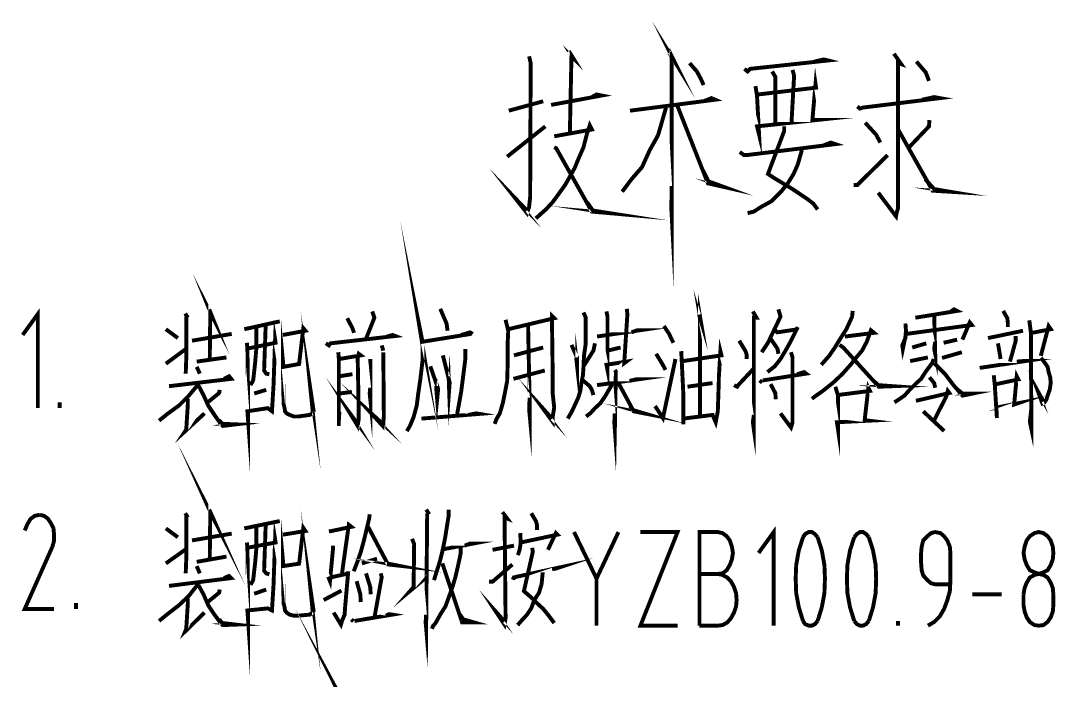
# Model space of a CAD drawing. Header units: millimetres. Extents: x -2378 to 2378, y -1682 to 1682.
# Drawn here: x -659.7 to -263, y -901.3 to -648.5 of the extents above; entities that cross this region are included whole.
import ezdxf

# ---------------------------------------------------------------- set-up
doc = ezdxf.new("R2010")
doc.units = ezdxf.units.MM
doc.layers.add('细实线层', color=7, linetype='Continuous', lineweight=18)

msp = doc.modelspace()

# ---------------------------------------------------------------- linework, layer by layer
at = {"layer": '细实线层', "color": 6}
for points in [[(-411.072, -660.734, 1.5, 1.5, 0), (-409.47, -663.336, 1.5, 1.5, 0), (-410.072, -662.131, 1.5, 1.5, 0), (-410.072, -723.85, 1.5, 1.5, 0), (-410.265, -720.238, 1.5, 1.5, 0), (-410.072, -711.831, 1.5, 1.5, 0)], [(-449.537, -660.132, 1.5, 1.5, 0), (-447.935, -662.733, 1.5, 1.5, 0), (-448.537, -662.131, 1.5, 1.5, 0), (-449.139, -691.19, 1.5, 1.5, 0)], [(-464.771, -662.131, 1.5, 1.5, 0), (-464.169, -664.733, 1.5, 1.5, 0), (-464.373, -716.035, 1.5, 1.5, 0), (-464.771, -719.84, 1.5, 1.5, 0), (-465.566, -722.249, 1.5, 1.5, 0), (-469.985, -716.637, 1.5, 1.5, 0), (-465.566, -721.249, 1.5, 1.5, 0)], [(-324.906, -661.132, 1.5, 1.5, 0), (-322.101, -665.142, 1.5, 1.5, 0), (-323.305, -664.733, 1.5, 1.5, 0), (-323.305, -713.024, 1.5, 1.5, 0), (-323.305, -716.637, 1.5, 1.5, 0), (-323.305, -720.238, 1.5, 1.5, 0), (-323.907, -722.249, 1.5, 1.5, 0), (-324.1, -723.453, 1.5, 1.5, 0), (-330.916, -714.433, 1.5, 1.5, 0)], [(-403.256, -664.733, 1.5, 1.5, 0), (-400.45, -667.948, 1.5, 1.5, 0), (-399.042, -670.549, 1.5, 1.5, 0), (-397.849, -673.151, 1.5, 1.5, 0)], [(-382.218, -666.937, 1.5, 1.5, 0), (-381.013, -667.948, 1.5, 1.5, 0), (-380.014, -666.937, 1.5, 1.5, 0), (-350.148, -663.733, 1.5, 1.5, 0), (-351.761, -663.336, 1.5, 1.5, 0), (-355.363, -664.131, 1.5, 1.5, 0)], [(-378.003, -673.548, 1.5, 1.5, 0), (-377.401, -677.161, 1.5, 1.5, 0), (-376.606, -692.19, 1.5, 1.5, 0), (-377.401, -688.986, 1.5, 1.5, 0), (-354.761, -686.578, 1.5, 1.5, 0), (-356.169, -686.578, 1.5, 1.5, 0), (-354.965, -672.753, 1.5, 1.5, 0), (-354.761, -674.15, 1.5, 1.5, 0), (-377.003, -676.763, 1.5, 1.5, 0)], [(-316.296, -664.131, 1.5, 1.5, 0), (-312.683, -668.345, 1.5, 1.5, 0), (-311.479, -671.549, 1.5, 1.5, 0)], [(-371.596, -667.948, 1.5, 1.5, 0), (-370.392, -669.947, 1.5, 1.5, 0), (-370.392, -688.577, 1.5, 1.5, 0)], [(-363.78, -667.346, 1.5, 1.5, 0), (-363.178, -669.549, 1.5, 1.5, 0), (-364.178, -687.578, 1.5, 1.5, 0)], [(-456.353, -680.762, 1.5, 1.5, 0), (-436.916, -677.161, 1.5, 1.5, 0), (-438.927, -676.763, 1.5, 1.5, 0), (-440.722, -677.763, 1.5, 1.5, 0)], [(-426.101, -682.977, 1.5, 1.5, 0), (-393.43, -678.762, 1.5, 1.5, 0), (-394.839, -678.16, 1.5, 1.5, 0), (-397.849, -679.365, 1.5, 1.5, 0)], [(-338.936, -681.364, 1.5, 1.5, 0), (-337.936, -682.17, 1.5, 1.5, 0), (-336.732, -681.773, 1.5, 1.5, 0), (-307.276, -678.16, 1.5, 1.5, 0), (-309.48, -677.763, 1.5, 1.5, 0), (-314.08, -678.762, 1.5, 1.5, 0)], [(-472.586, -682.977, 1.5, 1.5, 0), (-459.363, -679.365, 1.5, 1.5, 0)], [(-412.276, -681.773, 1.5, 1.5, 0), (-415.275, -692.19, 1.5, 1.5, 0), (-415.877, -693.394, 1.5, 1.5, 0), (-418.479, -697.995, 1.5, 1.5, 0), (-421.489, -704.618, 1.5, 1.5, 0), (-425.499, -709.219, 1.5, 1.5, 0), (-429.1, -714.035, 1.5, 1.5, 0)], [(-408.062, -680.762, 1.5, 1.5, 0), (-396.236, -710.82, 1.5, 1.5, 0), (-390.033, -712.229, 1.5, 1.5, 0), (-396.043, -710.025, 1.5, 1.5, 0), (-398.247, -705.617, 1.5, 1.5, 0)], [(-311.286, -686.578, 1.5, 1.5, 0), (-311.479, -688.986, 1.5, 1.5, 0), (-319.09, -696.995, 1.5, 1.5, 0)], [(-473.189, -700.608, 1.5, 1.5, 0), (-458.557, -688.986, 1.5, 1.5, 0)], [(-455.149, -692.792, 1.5, 1.5, 0), (-440.722, -690.191, 1.5, 1.5, 0), (-441.528, -688.577, 1.5, 1.5, 0), (-442.528, -691.588, 1.5, 1.5, 0), (-443.925, -696.995, 1.5, 1.5, 0), (-445.936, -701.607, 1.5, 1.5, 0), (-447.333, -705.015, 1.5, 1.5, 0), (-449.139, -708.219, 1.5, 1.5, 0), (-450.946, -711.422, 1.5, 1.5, 0), (-453.547, -715.035, 1.5, 1.5, 0), (-455.751, -718.034, 1.5, 1.5, 0), (-458.352, -720.84, 1.5, 1.5, 0), (-459.965, -722.249, 1.5, 1.5, 0), (-462.169, -724.248, 1.5, 1.5, 0)], [(-366.984, -688.986, 1.5, 1.5, 0), (-366.984, -690.781, 1.5, 1.5, 0), (-373.198, -707.219, 1.5, 1.5, 0), (-370.789, -708.821, 1.5, 1.5, 0), (-363.78, -713.024, 1.5, 1.5, 0), (-358.373, -716.637, 1.5, 1.5, 0), (-355.76, -718.636, 1.5, 1.5, 0), (-354.158, -720.84, 1.5, 1.5, 0)], [(-335.926, -687.578, 1.5, 1.5, 0), (-331.722, -692.19, 1.5, 1.5, 0), (-330.121, -695.189, 1.5, 1.5, 0)], [(-323.305, -690.191, 1.5, 1.5, 0), (-310.082, -713.626, 1.5, 1.5, 0), (-303.47, -714.035, 1.5, 1.5, 0), (-309.48, -713.024, 1.5, 1.5, 0), (-312.888, -709.219, 1.5, 1.5, 0)], [(-455.149, -696.995, 1.5, 1.5, 0), (-454.354, -697.404, 1.5, 1.5, 0), (-440.722, -721.646, 1.5, 1.5, 0), (-433.917, -722.249, 1.5, 1.5, 0), (-440.324, -721.249, 1.5, 1.5, 0), (-442.528, -718.034, 1.5, 1.5, 0)], [(-384.013, -698.801, 1.5, 1.5, 0), (-382.411, -700.006, 1.5, 1.5, 0), (-381.411, -700.006, 1.5, 1.5, 0), (-347.354, -695.791, 1.5, 1.5, 0), (-349.149, -695.189, 1.5, 1.5, 0), (-352.159, -696.393, 1.5, 1.5, 0)], [(-360.168, -697.995, 1.5, 1.5, 0), (-361.781, -703.607, 1.5, 1.5, 0), (-363.383, -707.219, 1.5, 1.5, 0), (-365.587, -710.82, 1.5, 1.5, 0), (-368.188, -714.035, 1.5, 1.5, 0), (-371.789, -717.636, 1.5, 1.5, 0), (-375.799, -719.84, 1.5, 1.5, 0), (-378.605, -721.646, 1.5, 1.5, 0), (-381.013, -722.249, 1.5, 1.5, 0)], [(-340.333, -711.422, 1.5, 1.5, 0), (-338.936, -711.422, 1.5, 1.5, 0), (-327.315, -700.006, 1.5, 1.5, 0)], [(-487.014, -768.529, 1.5, 1.5, 0), (-505.644, -771.54, 1.5, 1.5, 0), (-506.848, -765.53, 1.5, 1.5, 0), (-505.644, -772.937, 1.5, 1.5, 0), (-505.644, -778.958, 1.5, 1.5, 0), (-506.451, -785.762, 1.5, 1.5, 0), (-507.246, -791.181, 1.5, 1.5, 0), (-507.848, -795.986, 1.5, 1.5, 0), (-509.052, -800.394, 1.5, 1.5, 0), (-510.461, -803.802, 1.5, 1.5, 0), (-511.653, -805.801, 1.5, 1.5, 0)], [(-587.402, -759.112, 1.5, 1.5, 0), (-586.595, -761.122, 1.5, 1.5, 0), (-587.004, -760.316, 1.5, 1.5, 0), (-587.197, -778.151, 1.5, 1.5, 0)], [(-399.644, -761.122, 1.5, 1.5, 0), (-399.042, -763.122, 1.5, 1.5, 0), (-399.246, -761.918, 1.5, 1.5, 0), (-399.246, -800.189, 1.5, 1.5, 0)], [(-653.12, -796.986, 1.5, 1.5, 0), (-653.12, -760.918, 1.5, 1.5, 0), (-658.936, -768.938, 1.5, 1.5, 0)], [(-596.615, -760.713, 1.5, 1.5, 0), (-595.615, -762.327, 1.5, 1.5, 0)], [(-596.217, -761.918, 1.5, 1.5, 0), (-596.217, -778.356, 1.5, 1.5, 0), (-596.422, -783.763, 1.5, 1.5, 0)], [(-547.324, -798.395, 1.5, 1.5, 0), (-548.528, -790.374, 1.5, 1.5, 0), (-547.721, -798.395, 1.5, 1.5, 0)], [(-524.888, -759.918, 1.5, 1.5, 0), (-524.081, -762.327, 1.5, 1.5, 0), (-527.285, -770.335, 1.5, 1.5, 0)], [(-498.839, -758.919, 1.5, 1.5, 0), (-496.431, -764.53, 1.5, 1.5, 0), (-496.033, -767.325, 1.5, 1.5, 0)], [(-472.78, -766.734, 1.5, 1.5, 0), (-455.149, -762.52, 1.5, 1.5, 0), (-455.955, -761.725, 1.5, 1.5, 0), (-455.955, -767.132, 1.5, 1.5, 0), (-455.751, -782.354, 1.5, 1.5, 0), (-455.751, -789.977, 1.5, 1.5, 0), (-455.751, -791.181, 1.5, 1.5, 0), (-455.149, -796.781, 1.5, 1.5, 0), (-455.751, -800.394, 1.5, 1.5, 0), (-455.751, -802.2, 1.5, 1.5, 0), (-459.557, -796.986, 1.5, 1.5, 0), (-455.955, -800.996, 1.5, 1.5, 0)], [(-443.13, -761.918, 1.5, 1.5, 0), (-443.13, -772.744, 1.5, 1.5, 0), (-443.732, -776.947, 1.5, 1.5, 0), (-443.925, -781.161, 1.5, 1.5, 0), (-444.13, -784.365, 1.5, 1.5, 0), (-444.732, -787.364, 1.5, 1.5, 0), (-445.129, -790.374, 1.5, 1.5, 0), (-445.936, -792.976, 1.5, 1.5, 0), (-447.14, -795.589, 1.5, 1.5, 0), (-448.344, -798.19, 1.5, 1.5, 0), (-449.946, -800.996, 1.5, 1.5, 0)], [(-443.925, -760.316, 1.5, 1.5, 0), (-442.925, -762.52, 1.5, 1.5, 0)], [(-427.294, -758.919, 1.5, 1.5, 0), (-427.101, -761.122, 1.5, 1.5, 0), (-428.305, -779.753, 1.5, 1.5, 0), (-427.499, -779.151, 1.5, 1.5, 0), (-435.11, -780.355, 1.5, 1.5, 0), (-434.712, -782.354, 1.5, 1.5, 0), (-434.712, -772.142, 1.5, 1.5, 0), (-434.712, -761.918, 1.5, 1.5, 0), (-435.11, -759.918, 1.5, 1.5, 0)], [(-379.003, -759.918, 1.5, 1.5, 0), (-377.605, -762.327, 1.5, 1.5, 0), (-378.605, -762.327, 1.5, 1.5, 0), (-378.605, -805.199, 1.5, 1.5, 0), (-379.003, -802.393, 1.5, 1.5, 0), (-378.605, -799.587, 1.5, 1.5, 0)], [(-369.188, -759.112, 1.5, 1.5, 0), (-368.393, -761.918, 1.5, 1.5, 0), (-370.994, -767.325, 1.5, 1.5, 0), (-373.198, -771.937, 1.5, 1.5, 0), (-375.606, -775.55, 1.5, 1.5, 0)], [(-340.731, -759.714, 1.5, 1.5, 0), (-340.935, -761.918, 1.5, 1.5, 0), (-343.139, -766.734, 1.5, 1.5, 0), (-345.343, -770.131, 1.5, 1.5, 0), (-347.547, -773.743, 1.5, 1.5, 0), (-349.751, -776.947, 1.5, 1.5, 0), (-352.761, -780.355, 1.5, 1.5, 0)], [(-316.693, -762.327, 1.5, 1.5, 0), (-300.664, -759.714, 1.5, 1.5, 0), (-301.868, -759.112, 1.5, 1.5, 0), (-303.061, -759.918, 1.5, 1.5, 0)], [(-309.48, -761.122, 1.5, 1.5, 0), (-309.082, -776.152, 1.5, 1.5, 0), (-309.48, -774.141, 1.5, 1.5, 0), (-309.082, -771.54, 1.5, 1.5, 0)], [(-283.022, -759.714, 1.5, 1.5, 0), (-281.42, -762.52, 1.5, 1.5, 0), (-281.227, -764.53, 1.5, 1.5, 0), (-281.227, -765.928, 1.5, 1.5, 0)], [(-573.974, -766.734, 1.5, 1.5, 0), (-560.354, -763.724, 1.5, 1.5, 0)], [(-572.975, -771.937, 1.5, 1.5, 0), (-572.77, -774.141, 1.5, 1.5, 0), (-572.577, -787.364, 1.5, 1.5, 0), (-572.577, -791.181, 1.5, 1.5, 0), (-572.577, -800.792, 1.5, 1.5, 0), (-572.77, -798.19, 1.5, 1.5, 0), (-564.955, -796.986, 1.5, 1.5, 0), (-563.353, -798.19, 1.5, 1.5, 0), (-562.751, -788.171, 1.5, 1.5, 0), (-562.149, -770.733, 1.5, 1.5, 0), (-561.956, -771.937, 1.5, 1.5, 0), (-572.77, -774.141, 1.5, 1.5, 0)], [(-569.362, -765.928, 1.5, 1.5, 0), (-569.362, -774.345, 1.5, 1.5, 0), (-569.771, -779.151, 1.5, 1.5, 0), (-570.169, -782.956, 1.5, 1.5, 0), (-570.566, -786.364, 1.5, 1.5, 0), (-571.566, -788.171, 1.5, 1.5, 0)], [(-565.761, -765.121, 1.5, 1.5, 0), (-566.363, -782.559, 1.5, 1.5, 0), (-565.557, -783.763, 1.5, 1.5, 0), (-564.353, -783.967, 1.5, 1.5, 0)], [(-552.334, -779.957, 1.5, 1.5, 0), (-558.945, -781.161, 1.5, 1.5, 0), (-559.15, -778.958, 1.5, 1.5, 0), (-559.15, -782.559, 1.5, 1.5, 0), (-558.945, -792.578, 1.5, 1.5, 0), (-558.945, -795.18, 1.5, 1.5, 0), (-558.548, -796.781, 1.5, 1.5, 0), (-558.343, -798.19, 1.5, 1.5, 0), (-557.741, -798.985, 1.5, 1.5, 0), (-556.548, -799.587, 1.5, 1.5, 0), (-554.935, -800.189, 1.5, 1.5, 0), (-553.333, -800.189, 1.5, 1.5, 0), (-548.926, -799.587, 1.5, 1.5, 0), (-547.721, -798.985, 1.5, 1.5, 0)], [(-559.15, -768.938, 1.5, 1.5, 0), (-550.527, -767.325, 1.5, 1.5, 0), (-551.334, -766.325, 1.5, 1.5, 0), (-552.936, -779.957, 1.5, 1.5, 0)], [(-534.498, -762.52, 1.5, 1.5, 0), (-532.499, -766.325, 1.5, 1.5, 0), (-531.897, -768.132, 1.5, 1.5, 0)], [(-473.791, -763.122, 1.5, 1.5, 0), (-472.78, -767.325, 1.5, 1.5, 0), (-472.984, -771.937, 1.5, 1.5, 0), (-472.984, -779.753, 1.5, 1.5, 0), (-473.189, -786.569, 1.5, 1.5, 0), (-473.984, -790.772, 1.5, 1.5, 0), (-474.79, -794.782, 1.5, 1.5, 0), (-475.994, -798.985, 1.5, 1.5, 0), (-477.199, -800.996, 1.5, 1.5, 0), (-477.994, -802.995, 1.5, 1.5, 0)], [(-465.168, -765.121, 1.5, 1.5, 0), (-464.566, -794.385, 1.5, 1.5, 0), (-464.566, -799.587, 1.5, 1.5, 0), (-464.771, -797.384, 1.5, 1.5, 0), (-464.566, -792.976, 1.5, 1.5, 0)], [(-413.071, -765.53, 1.5, 1.5, 0), (-411.072, -768.529, 1.5, 1.5, 0), (-410.265, -770.335, 1.5, 1.5, 0), (-409.47, -771.937, 1.5, 1.5, 0)], [(-361.781, -765.928, 1.5, 1.5, 0), (-364.576, -771.54, 1.5, 1.5, 0), (-366.586, -775.141, 1.5, 1.5, 0), (-368.393, -778.151, 1.5, 1.5, 0), (-370.596, -780.957, 1.5, 1.5, 0), (-373.402, -783.161, 1.5, 1.5, 0)], [(-320.499, -764.53, 1.5, 1.5, 0), (-320.294, -767.325, 1.5, 1.5, 0), (-320.499, -769.54, 1.5, 1.5, 0), (-321.498, -774.345, 1.5, 1.5, 0), (-321.703, -772.937, 1.5, 1.5, 0), (-320.294, -769.54, 1.5, 1.5, 0)], [(-320.101, -768.529, 1.5, 1.5, 0), (-295.052, -765.121, 1.5, 1.5, 0), (-295.848, -764.121, 1.5, 1.5, 0), (-298.653, -770.733, 1.5, 1.5, 0)], [(-273.014, -763.326, 1.5, 1.5, 0), (-272.412, -767.927, 1.5, 1.5, 0), (-272.207, -805.006, 1.5, 1.5, 0), (-272.809, -802.2, 1.5, 1.5, 0), (-272.207, -796.986, 1.5, 1.5, 0)], [(-272.003, -768.132, 1.5, 1.5, 0), (-264.789, -766.734, 1.5, 1.5, 0), (-265.596, -765.53, 1.5, 1.5, 0), (-268.595, -776.947, 1.5, 1.5, 0)], [(-604.033, -766.734, 1.5, 1.5, 0), (-599.421, -770.131, 1.5, 1.5, 0)], [(-594.013, -771.142, 1.5, 1.5, 0), (-578.78, -768.529, 1.5, 1.5, 0)], [(-542.712, -772.142, 1.5, 1.5, 0), (-541.519, -772.937, 1.5, 1.5, 0), (-540.917, -772.142, 1.5, 1.5, 0), (-516.061, -769.336, 1.5, 1.5, 0), (-517.072, -768.938, 1.5, 1.5, 0), (-519.276, -769.54, 1.5, 1.5, 0)], [(-490.819, -768.938, 1.5, 1.5, 0), (-487.411, -767.927, 1.5, 1.5, 0), (-486.412, -768.529, 1.5, 1.5, 0)], [(-448.537, -772.744, 1.5, 1.5, 0), (-446.333, -777.753, 1.5, 1.5, 0), (-446.333, -779.151, 1.5, 1.5, 0), (-446.333, -781.161, 1.5, 1.5, 0), (-446.731, -777.549, 1.5, 1.5, 0)], [(-438.722, -769.54, 1.5, 1.5, 0), (-422.284, -767.132, 1.5, 1.5, 0), (-423.295, -767.132, 1.5, 1.5, 0), (-425.499, -767.927, 1.5, 1.5, 0)], [(-370.392, -767.132, 1.5, 1.5, 0), (-369.585, -767.927, 1.5, 1.5, 0), (-361.781, -766.734, 1.5, 1.5, 0)], [(-343.741, -769.54, 1.5, 1.5, 0), (-332.518, -768.132, 1.5, 1.5, 0), (-333.722, -767.132, 1.5, 1.5, 0), (-335.324, -771.54, 1.5, 1.5, 0), (-337.13, -774.948, 1.5, 1.5, 0), (-339.334, -777.549, 1.5, 1.5, 0), (-341.537, -780.355, 1.5, 1.5, 0), (-344.548, -783.763, 1.5, 1.5, 0), (-348.149, -787.171, 1.5, 1.5, 0), (-352.159, -790.374, 1.5, 1.5, 0), (-354.761, -792.181, 1.5, 1.5, 0), (-356.362, -793.385, 1.5, 1.5, 0)], [(-288.838, -770.131, 1.5, 1.5, 0), (-275.411, -767.325, 1.5, 1.5, 0)], [(-278.217, -769.336, 1.5, 1.5, 0), (-278.217, -771.142, 1.5, 1.5, 0), (-280.421, -779.151, 1.5, 1.5, 0)], [(-521.275, -772.937, 1.5, 1.5, 0), (-520.673, -774.948, 1.5, 1.5, 0)], [(-459.363, -773.743, 1.5, 1.5, 0), (-470.576, -776.754, 1.5, 1.5, 0)], [(-439.517, -772.142, 1.5, 1.5, 0), (-440.12, -774.948, 1.5, 1.5, 0), (-443.925, -780.957, 1.5, 1.5, 0)], [(-434.712, -774.948, 1.5, 1.5, 0), (-429.702, -773.743, 1.5, 1.5, 0)], [(-406.46, -775.141, 1.5, 1.5, 0), (-406.255, -778.958, 1.5, 1.5, 0), (-405.653, -791.374, 1.5, 1.5, 0), (-405.653, -799.587, 1.5, 1.5, 0), (-405.653, -803.2, 1.5, 1.5, 0), (-405.653, -800.996, 1.5, 1.5, 0), (-394.441, -799.587, 1.5, 1.5, 0), (-393.237, -802.393, 1.5, 1.5, 0), (-392.43, -798.19, 1.5, 1.5, 0), (-392.033, -786.364, 1.5, 1.5, 0), (-392.033, -785.16, 1.5, 1.5, 0), (-391.431, -775.141, 1.5, 1.5, 0), (-391.033, -776.754, 1.5, 1.5, 0), (-405.858, -778.958, 1.5, 1.5, 0)], [(-384.217, -771.142, 1.5, 1.5, 0), (-381.809, -775.141, 1.5, 1.5, 0), (-381.411, -776.345, 1.5, 1.5, 0), (-381.411, -778.151, 1.5, 1.5, 0)], [(-372.198, -770.335, 1.5, 1.5, 0), (-369.585, -774.141, 1.5, 1.5, 0), (-369.188, -776.152, 1.5, 1.5, 0)], [(-345.741, -772.744, 1.5, 1.5, 0), (-344.343, -773.743, 1.5, 1.5, 0), (-330.723, -788.773, 1.5, 1.5, 0), (-325.304, -788.568, 1.5, 1.5, 0), (-330.916, -788.171, 1.5, 1.5, 0), (-333.517, -785.762, 1.5, 1.5, 0)], [(-317.897, -773.743, 1.5, 1.5, 0), (-312.479, -772.142, 1.5, 1.5, 0)], [(-305.867, -771.937, 1.5, 1.5, 0), (-300.664, -770.733, 1.5, 1.5, 0)], [(-285.033, -772.142, 1.5, 1.5, 0), (-284.431, -775.55, 1.5, 1.5, 0), (-284.033, -778.151, 1.5, 1.5, 0)], [(-604.033, -779.957, 1.5, 1.5, 0), (-596.422, -774.345, 1.5, 1.5, 0)], [(-592.207, -779.151, 1.5, 1.5, 0), (-580.79, -777.549, 1.5, 1.5, 0)], [(-537.509, -778.151, 1.5, 1.5, 0), (-529.296, -776.754, 1.5, 1.5, 0), (-530.091, -776.152, 1.5, 1.5, 0), (-530.488, -777.753, 1.5, 1.5, 0), (-530.091, -798.395, 1.5, 1.5, 0), (-530.091, -800.996, 1.5, 1.5, 0), (-530.488, -803.802, 1.5, 1.5, 0), (-533.294, -799.19, 1.5, 1.5, 0), (-530.488, -802.995, 1.5, 1.5, 0), (-530.091, -801.598, 1.5, 1.5, 0)], [(-537.906, -775.55, 1.5, 1.5, 0), (-537.702, -778.356, 1.5, 1.5, 0), (-537.702, -803.802, 1.5, 1.5, 0), (-537.702, -801.598, 1.5, 1.5, 0), (-537.509, -798.395, 1.5, 1.5, 0)], [(-520.673, -775.55, 1.5, 1.5, 0), (-520.48, -798.19, 1.5, 1.5, 0), (-520.48, -800.394, 1.5, 1.5, 0), (-520.673, -802.2, 1.5, 1.5, 0), (-520.878, -803.802, 1.5, 1.5, 0), (-525.285, -798.985, 1.5, 1.5, 0), (-520.673, -803.2, 1.5, 1.5, 0), (-520.673, -801.598, 1.5, 1.5, 0)], [(-525.683, -778.151, 1.5, 1.5, 0), (-525.683, -779.753, 1.5, 1.5, 0), (-525.683, -793.385, 1.5, 1.5, 0), (-525.888, -791.374, 1.5, 1.5, 0), (-525.683, -789.17, 1.5, 1.5, 0)], [(-497.828, -776.754, 1.5, 1.5, 0), (-495.227, -787.171, 1.5, 1.5, 0), (-495.431, -789.977, 1.5, 1.5, 0), (-495.625, -784.763, 1.5, 1.5, 0)], [(-489.217, -774.345, 1.5, 1.5, 0), (-489.217, -778.151, 1.5, 1.5, 0), (-490.819, -790.772, 1.5, 1.5, 0), (-492.421, -799.587, 1.5, 1.5, 0)], [(-416.479, -796.179, 1.5, 1.5, 0), (-413.469, -800.792, 1.5, 1.5, 0), (-408.664, -778.151, 1.5, 1.5, 0)], [(-416.082, -776.152, 1.5, 1.5, 0), (-413.878, -779.753, 1.5, 1.5, 0), (-412.867, -781.559, 1.5, 1.5, 0), (-412.469, -782.354, 1.5, 1.5, 0)], [(-364.382, -775.55, 1.5, 1.5, 0), (-363.78, -777.549, 1.5, 1.5, 0), (-363.78, -794.385, 1.5, 1.5, 0), (-363.78, -795.18, 1.5, 1.5, 0), (-363.78, -798.985, 1.5, 1.5, 0), (-363.78, -802.393, 1.5, 1.5, 0), (-364.382, -804.404, 1.5, 1.5, 0), (-368.393, -798.985, 1.5, 1.5, 0)], [(-309.673, -778.151, 1.5, 1.5, 0), (-310.275, -779.753, 1.5, 1.5, 0), (-312.683, -782.956, 1.5, 1.5, 0), (-314.489, -785.762, 1.5, 1.5, 0), (-316.693, -787.773, 1.5, 1.5, 0), (-318.897, -789.977, 1.5, 1.5, 0), (-320.896, -792.181, 1.5, 1.5, 0), (-322.907, -793.578, 1.5, 1.5, 0), (-324.702, -794.782, 1.5, 1.5, 0)], [(-318.693, -778.958, 1.5, 1.5, 0), (-311.877, -777.549, 1.5, 1.5, 0)], [(-306.469, -777.753, 1.5, 1.5, 0), (-298.858, -775.55, 1.5, 1.5, 0)], [(-268.595, -777.753, 1.5, 1.5, 0), (-268.004, -778.356, 1.5, 1.5, 0), (-266.8, -779.957, 1.5, 1.5, 0), (-265.993, -781.161, 1.5, 1.5, 0), (-265.596, -783.161, 1.5, 1.5, 0), (-264.994, -785.16, 1.5, 1.5, 0), (-264.789, -787.364, 1.5, 1.5, 0), (-265.198, -789.977, 1.5, 1.5, 0), (-265.993, -792.181, 1.5, 1.5, 0), (-266.391, -793.578, 1.5, 1.5, 0), (-267.198, -794.782, 1.5, 1.5, 0), (-268.004, -795.18, 1.5, 1.5, 0), (-269.606, -790.772, 1.5, 1.5, 0), (-267.595, -794.385, 1.5, 1.5, 0)], [(-592.207, -781.161, 1.5, 1.5, 0), (-591.003, -783.763, 1.5, 1.5, 0)], [(-502.645, -780.957, 1.5, 1.5, 0), (-499.635, -789.568, 1.5, 1.5, 0), (-500.032, -793.578, 1.5, 1.5, 0), (-500.441, -788.568, 1.5, 1.5, 0)], [(-386.216, -788.171, 1.5, 1.5, 0), (-385.024, -788.773, 1.5, 1.5, 0), (-384.615, -788.171, 1.5, 1.5, 0), (-378.605, -781.752, 1.5, 1.5, 0)], [(-309.48, -779.753, 1.5, 1.5, 0), (-305.265, -783.967, 1.5, 1.5, 0), (-302.061, -788.171, 1.5, 1.5, 0), (-298.653, -792.181, 1.5, 1.5, 0), (-294.655, -791.374, 1.5, 1.5, 0), (-298.653, -791.374, 1.5, 1.5, 0), (-300.857, -789.568, 1.5, 1.5, 0)], [(-292.042, -781.559, 1.5, 1.5, 0), (-274.616, -778.958, 1.5, 1.5, 0), (-275.615, -778.958, 1.5, 1.5, 0), (-277.819, -779.151, 1.5, 1.5, 0)], [(-602.829, -788.568, 1.5, 1.5, 0), (-578.984, -785.762, 1.5, 1.5, 0), (-579.791, -784.763, 1.5, 1.5, 0), (-581.79, -785.762, 1.5, 1.5, 0)], [(-537.509, -784.763, 1.5, 1.5, 0), (-532.499, -783.967, 1.5, 1.5, 0)], [(-470.78, -785.762, 1.5, 1.5, 0), (-458.761, -782.559, 1.5, 1.5, 0)], [(-438.722, -788.171, 1.5, 1.5, 0), (-423.091, -785.967, 1.5, 1.5, 0), (-423.897, -785.967, 1.5, 1.5, 0), (-426.294, -786.569, 1.5, 1.5, 0)], [(-431.906, -782.354, 1.5, 1.5, 0), (-431.509, -782.956, 1.5, 1.5, 0), (-431.906, -805.199, 1.5, 1.5, 0), (-432.111, -802.393, 1.5, 1.5, 0), (-431.906, -798.985, 1.5, 1.5, 0)], [(-375.197, -786.364, 1.5, 1.5, 0), (-358.566, -783.763, 1.5, 1.5, 0), (-359.373, -783.161, 1.5, 1.5, 0), (-361.974, -783.967, 1.5, 1.5, 0)], [(-311.286, -785.16, 1.5, 1.5, 0), (-309.48, -787.364, 1.5, 1.5, 0), (-309.082, -789.17, 1.5, 1.5, 0)], [(-286.635, -784.365, 1.5, 1.5, 0), (-286.237, -788.171, 1.5, 1.5, 0), (-285.43, -800.792, 1.5, 1.5, 0), (-285.635, -796.781, 1.5, 1.5, 0), (-277.615, -795.18, 1.5, 1.5, 0), (-278.819, -795.589, 1.5, 1.5, 0), (-277.819, -784.763, 1.5, 1.5, 0), (-277.217, -785.967, 1.5, 1.5, 0), (-285.635, -787.773, 1.5, 1.5, 0)], [(-591.605, -787.171, 1.5, 1.5, 0), (-592.207, -788.568, 1.5, 1.5, 0), (-595.218, -792.181, 1.5, 1.5, 0), (-599.023, -795.986, 1.5, 1.5, 0), (-603.431, -799.19, 1.5, 1.5, 0), (-606.634, -801.791, 1.5, 1.5, 0)], [(-591.605, -788.171, 1.5, 1.5, 0), (-589.606, -791.976, 1.5, 1.5, 0), (-587.8, -795.986, 1.5, 1.5, 0), (-585.403, -799.587, 1.5, 1.5, 0), (-582.994, -802.995, 1.5, 1.5, 0), (-582.188, -803.802, 1.5, 1.5, 0), (-577.178, -803.2, 1.5, 1.5, 0), (-582.392, -802.995, 1.5, 1.5, 0), (-583.596, -801.598, 1.5, 1.5, 0)], [(-583.392, -789.977, 1.5, 1.5, 0), (-583.596, -791.181, 1.5, 1.5, 0), (-588.004, -794.782, 1.5, 1.5, 0)], [(-565.557, -789.977, 1.5, 1.5, 0), (-570.169, -791.374, 1.5, 1.5, 0)], [(-444.13, -786.364, 1.5, 1.5, 0), (-441.528, -788.568, 1.5, 1.5, 0), (-440.722, -789.977, 1.5, 1.5, 0), (-440.12, -791.976, 1.5, 1.5, 0)], [(-432.906, -787.773, 1.5, 1.5, 0), (-435.712, -792.578, 1.5, 1.5, 0), (-437.518, -795.18, 1.5, 1.5, 0), (-439.517, -796.986, 1.5, 1.5, 0), (-441.324, -798.985, 1.5, 1.5, 0), (-442.925, -800.189, 1.5, 1.5, 0)], [(-430.509, -787.364, 1.5, 1.5, 0), (-424.693, -798.19, 1.5, 1.5, 0), (-420.683, -798.985, 1.5, 1.5, 0), (-424.693, -797.793, 1.5, 1.5, 0), (-426.101, -796.179, 1.5, 1.5, 0)], [(-394.441, -787.364, 1.5, 1.5, 0), (-404.052, -788.773, 1.5, 1.5, 0)], [(-376.401, -786.364, 1.5, 1.5, 0), (-375.402, -787.171, 1.5, 1.5, 0)], [(-372.198, -787.773, 1.5, 1.5, 0), (-370.392, -791.181, 1.5, 1.5, 0), (-370.187, -793.578, 1.5, 1.5, 0)], [(-347.354, -788.773, 1.5, 1.5, 0), (-346.343, -792.181, 1.5, 1.5, 0), (-346.343, -805.199, 1.5, 1.5, 0), (-346.752, -802.393, 1.5, 1.5, 0), (-334.528, -801.791, 1.5, 1.5, 0), (-336.13, -801.598, 1.5, 1.5, 0), (-334.721, -789.17, 1.5, 1.5, 0), (-334.119, -790.374, 1.5, 1.5, 0), (-346.547, -791.976, 1.5, 1.5, 0)], [(-316.489, -794.18, 1.5, 1.5, 0), (-303.663, -791.181, 1.5, 1.5, 0), (-304.265, -790.374, 1.5, 1.5, 0), (-304.867, -792.578, 1.5, 1.5, 0), (-309.48, -801.598, 1.5, 1.5, 0)], [(-595.615, -793.385, 1.5, 1.5, 0), (-595.615, -795.589, 1.5, 1.5, 0), (-596.217, -805.199, 1.5, 1.5, 0), (-596.615, -805.801, 1.5, 1.5, 0), (-589.208, -798.985, 1.5, 1.5, 0)], [(-532.704, -790.772, 1.5, 1.5, 0), (-537.509, -791.374, 1.5, 1.5, 0)], [(-644.713, -796.986, 1.5, 1.5, 0), (-644.713, -794.782, 1.5, 1.5, 0)], [(-506.053, -800.996, 1.5, 1.5, 0), (-483.81, -799.19, 1.5, 1.5, 0), (-485.003, -798.985, 1.5, 1.5, 0), (-488.218, -799.587, 1.5, 1.5, 0)], [(-310.082, -801.598, 1.5, 1.5, 0), (-313.683, -798.19, 1.5, 1.5, 0), (-307.071, -804.404, 1.5, 1.5, 0), (-305.674, -805.801, 1.5, 1.5, 0)], [(-587.402, -835.86, 1.5, 1.5, 0), (-586.595, -837.666, 1.5, 1.5, 0), (-587.004, -836.86, 1.5, 1.5, 0), (-587.197, -854.695, 1.5, 1.5, 0)], [(-596.615, -837.257, 1.5, 1.5, 0), (-595.615, -838.87, 1.5, 1.5, 0)], [(-547.324, -875.131, 1.5, 1.5, 0), (-548.528, -866.918, 1.5, 1.5, 0), (-547.721, -875.131, 1.5, 1.5, 0)], [(-525.888, -837.666, 1.5, 1.5, 0), (-526.081, -839.268, 1.5, 1.5, 0), (-528.091, -847.686, 1.5, 1.5, 0), (-529.296, -852.093, 1.5, 1.5, 0), (-530.693, -856.103, 1.5, 1.5, 0), (-531.693, -858.705, 1.5, 1.5, 0), (-532.101, -859.5, 1.5, 1.5, 0)], [(-503.849, -837.257, 1.5, 1.5, 0), (-504.247, -881.345, 1.5, 1.5, 0), (-504.44, -879.141, 1.5, 1.5, 0), (-504.247, -876.131, 1.5, 1.5, 0)], [(-504.247, -835.86, 1.5, 1.5, 0), (-503.043, -837.666, 1.5, 1.5, 0)], [(-495.625, -835.86, 1.5, 1.5, 0), (-495.625, -838.268, 1.5, 1.5, 0), (-497.033, -847.084, 1.5, 1.5, 0), (-498.033, -851.889, 1.5, 1.5, 0), (-499.033, -855.899, 1.5, 1.5, 0), (-500.441, -860.307, 1.5, 1.5, 0), (-501.236, -862.908, 1.5, 1.5, 0)], [(-474.995, -836.86, 1.5, 1.5, 0), (-473.189, -839.268, 1.5, 1.5, 0), (-474.188, -838.87, 1.5, 1.5, 0), (-473.791, -877.335, 1.5, 1.5, 0), (-473.984, -878.744, 1.5, 1.5, 0), (-474.188, -879.948, 1.5, 1.5, 0), (-477.392, -875.131, 1.5, 1.5, 0), (-474.188, -878.744, 1.5, 1.5, 0)], [(-463.964, -837.257, 1.5, 1.5, 0), (-462.169, -840.268, 1.5, 1.5, 0), (-461.76, -841.676, 1.5, 1.5, 0), (-461.76, -843.676, 1.5, 1.5, 0)], [(-652.324, -837.859, 1.5, 1.5, 0), (-654.324, -838.268, 1.5, 1.5, 0), (-655.925, -839.461, 1.5, 1.5, 0), (-657.13, -841.472, 1.5, 1.5, 0), (-658.129, -843.88, 1.5, 1.5, 0)], [(-647.519, -850.083, 1.5, 1.5, 0), (-646.917, -847.879, 1.5, 1.5, 0), (-646.917, -845.277, 1.5, 1.5, 0), (-647.11, -843.073, 1.5, 1.5, 0), (-648.121, -841.074, 1.5, 1.5, 0), (-649.314, -839.268, 1.5, 1.5, 0), (-650.723, -838.268, 1.5, 1.5, 0), (-652.324, -837.859, 1.5, 1.5, 0)], [(-596.217, -838.268, 1.5, 1.5, 0), (-596.217, -855.092, 1.5, 1.5, 0), (-596.422, -860.307, 1.5, 1.5, 0)], [(-573.974, -843.073, 1.5, 1.5, 0), (-560.354, -840.268, 1.5, 1.5, 0)], [(-572.975, -848.481, 1.5, 1.5, 0), (-572.77, -850.492, 1.5, 1.5, 0), (-572.577, -864.112, 1.5, 1.5, 0), (-572.577, -867.725, 1.5, 1.5, 0), (-572.577, -877.335, 1.5, 1.5, 0), (-572.77, -874.529, 1.5, 1.5, 0), (-564.955, -873.734, 1.5, 1.5, 0), (-563.353, -874.529, 1.5, 1.5, 0), (-562.751, -864.714, 1.5, 1.5, 0), (-562.149, -847.277, 1.5, 1.5, 0), (-561.956, -848.481, 1.5, 1.5, 0), (-572.77, -850.492, 1.5, 1.5, 0)], [(-552.334, -856.501, 1.5, 1.5, 0), (-558.945, -857.501, 1.5, 1.5, 0), (-559.15, -855.297, 1.5, 1.5, 0), (-559.15, -859.307, 1.5, 1.5, 0), (-558.945, -869.122, 1.5, 1.5, 0), (-558.945, -871.723, 1.5, 1.5, 0), (-558.548, -873.132, 1.5, 1.5, 0), (-558.343, -874.529, 1.5, 1.5, 0), (-557.741, -875.336, 1.5, 1.5, 0), (-556.548, -876.131, 1.5, 1.5, 0), (-554.935, -876.54, 1.5, 1.5, 0), (-553.333, -876.54, 1.5, 1.5, 0), (-548.926, -876.131, 1.5, 1.5, 0), (-547.721, -875.336, 1.5, 1.5, 0)], [(-559.15, -845.482, 1.5, 1.5, 0), (-550.527, -844.073, 1.5, 1.5, 0), (-551.334, -842.869, 1.5, 1.5, 0), (-552.936, -856.501, 1.5, 1.5, 0)], [(-541.519, -844.278, 1.5, 1.5, 0), (-532.897, -842.471, 1.5, 1.5, 0), (-533.896, -841.676, 1.5, 1.5, 0), (-536.509, -860.307, 1.5, 1.5, 0)], [(-604.033, -843.073, 1.5, 1.5, 0), (-599.421, -846.481, 1.5, 1.5, 0)], [(-594.013, -847.686, 1.5, 1.5, 0), (-578.78, -845.073, 1.5, 1.5, 0)], [(-569.362, -842.471, 1.5, 1.5, 0), (-569.362, -851.094, 1.5, 1.5, 0), (-569.771, -855.899, 1.5, 1.5, 0), (-570.169, -859.5, 1.5, 1.5, 0), (-570.566, -862.908, 1.5, 1.5, 0), (-571.566, -864.714, 1.5, 1.5, 0)], [(-565.761, -841.676, 1.5, 1.5, 0), (-566.363, -859.307, 1.5, 1.5, 0), (-565.557, -860.307, 1.5, 1.5, 0), (-564.353, -860.704, 1.5, 1.5, 0)], [(-526.49, -842.471, 1.5, 1.5, 0), (-518.867, -856.899, 1.5, 1.5, 0), (-515.266, -857.296, 1.5, 1.5, 0), (-519.276, -856.501, 1.5, 1.5, 0)], [(-468.179, -844.88, 1.5, 1.5, 0), (-467.974, -848.481, 1.5, 1.5, 0), (-468.372, -851.094, 1.5, 1.5, 0), (-468.781, -852.491, 1.5, 1.5, 0), (-469.178, -853.297, 1.5, 1.5, 0)], [(-467.974, -848.481, 1.5, 1.5, 0), (-453.945, -845.482, 1.5, 1.5, 0), (-454.547, -844.88, 1.5, 1.5, 0), (-457.557, -851.287, 1.5, 1.5, 0)], [(-447.538, -844.471, 1.5, 1.5, 0), (-438.927, -862.306, 1.5, 1.5, 0), (-430.509, -844.471, 1.5, 1.5, 0)], [(-422.091, -844.471, 1.5, 1.5, 0), (-407.857, -844.471, 1.5, 1.5, 0), (-422.091, -880.346, 1.5, 1.5, 0), (-407.857, -880.346, 1.5, 1.5, 0)], [(-392.43, -860.511, 1.5, 1.5, 0), (-390.635, -860.307, 1.5, 1.5, 0), (-389.022, -859.102, 1.5, 1.5, 0), (-387.829, -857.103, 1.5, 1.5, 0), (-387.023, -854.899, 1.5, 1.5, 0), (-386.625, -852.491, 1.5, 1.5, 0), (-387.023, -850.083, 1.5, 1.5, 0), (-387.829, -847.686, 1.5, 1.5, 0), (-389.022, -846.084, 1.5, 1.5, 0), (-390.635, -844.88, 1.5, 1.5, 0), (-392.43, -844.471, 1.5, 1.5, 0), (-399.451, -844.471, 1.5, 1.5, 0), (-399.451, -880.346, 1.5, 1.5, 0)], [(-370.994, -880.346, 1.5, 1.5, 0), (-370.994, -844.471, 1.5, 1.5, 0), (-376.799, -852.491, 1.5, 1.5, 0)], [(-354.158, -846.481, 1.5, 1.5, 0), (-355.158, -845.277, 1.5, 1.5, 0), (-356.362, -844.471, 1.5, 1.5, 0), (-357.566, -844.471, 1.5, 1.5, 0), (-358.975, -845.277, 1.5, 1.5, 0), (-359.77, -846.481, 1.5, 1.5, 0)], [(-334.528, -846.481, 1.5, 1.5, 0), (-335.528, -845.277, 1.5, 1.5, 0), (-336.732, -844.471, 1.5, 1.5, 0), (-337.936, -844.471, 1.5, 1.5, 0), (-339.129, -845.277, 1.5, 1.5, 0), (-340.14, -846.481, 1.5, 1.5, 0)], [(-311.877, -880.346, 1.5, 1.5, 0), (-309.48, -878.937, 1.5, 1.5, 0), (-307.276, -876.733, 1.5, 1.5, 0), (-305.674, -873.927, 1.5, 1.5, 0), (-304.47, -870.724, 1.5, 1.5, 0), (-303.47, -867.123, 1.5, 1.5, 0), (-303.266, -863.51, 1.5, 1.5, 0), (-303.266, -852.491, 1.5, 1.5, 0), (-303.47, -850.083, 1.5, 1.5, 0), (-304.47, -847.686, 1.5, 1.5, 0), (-305.674, -846.084, 1.5, 1.5, 0), (-307.071, -844.88, 1.5, 1.5, 0), (-309.082, -844.471, 1.5, 1.5, 0), (-310.684, -844.88, 1.5, 1.5, 0), (-312.081, -846.084, 1.5, 1.5, 0), (-313.683, -847.686, 1.5, 1.5, 0), (-314.285, -850.083, 1.5, 1.5, 0), (-314.489, -852.491, 1.5, 1.5, 0), (-314.489, -856.297, 1.5, 1.5, 0), (-314.285, -859.102, 1.5, 1.5, 0), (-313.683, -861.102, 1.5, 1.5, 0), (-312.081, -862.908, 1.5, 1.5, 0), (-310.684, -864.112, 1.5, 1.5, 0), (-309.082, -864.51, 1.5, 1.5, 0), (-303.266, -864.51, 1.5, 1.5, 0)], [(-263.79, -852.491, 1.5, 1.5, 0), (-263.994, -850.083, 1.5, 1.5, 0), (-264.789, -847.686, 1.5, 1.5, 0), (-265.993, -846.084, 1.5, 1.5, 0), (-267.595, -844.88, 1.5, 1.5, 0), (-269.401, -844.471, 1.5, 1.5, 0), (-271.003, -844.88, 1.5, 1.5, 0), (-272.809, -846.084, 1.5, 1.5, 0), (-274.014, -847.686, 1.5, 1.5, 0), (-274.809, -850.083, 1.5, 1.5, 0), (-275.218, -852.491, 1.5, 1.5, 0), (-274.809, -854.899, 1.5, 1.5, 0), (-274.014, -857.103, 1.5, 1.5, 0), (-272.809, -859.102, 1.5, 1.5, 0), (-271.003, -859.909, 1.5, 1.5, 0), (-269.401, -860.511, 1.5, 1.5, 0), (-267.595, -859.909, 1.5, 1.5, 0), (-265.993, -859.102, 1.5, 1.5, 0), (-264.789, -857.103, 1.5, 1.5, 0), (-263.994, -854.899, 1.5, 1.5, 0), (-263.79, -852.491, 1.5, 1.5, 0)], [(-509.654, -847.084, 1.5, 1.5, 0), (-508.848, -849.083, 1.5, 1.5, 0), (-509.052, -865.521, 1.5, 1.5, 0), (-510.256, -866.918, 1.5, 1.5, 0), (-504.042, -861.704, 1.5, 1.5, 0)], [(-497.828, -851.094, 1.5, 1.5, 0), (-486.207, -848.89, 1.5, 1.5, 0), (-487.411, -848.89, 1.5, 1.5, 0), (-489.422, -849.685, 1.5, 1.5, 0)], [(-359.77, -846.481, 1.5, 1.5, 0), (-361.372, -851.491, 1.5, 1.5, 0), (-362.372, -857.103, 1.5, 1.5, 0), (-362.576, -862.306, 1.5, 1.5, 0), (-362.372, -867.918, 1.5, 1.5, 0), (-361.372, -873.325, 1.5, 1.5, 0), (-359.77, -878.539, 1.5, 1.5, 0)], [(-354.158, -878.539, 1.5, 1.5, 0), (-352.557, -873.325, 1.5, 1.5, 0), (-351.557, -867.918, 1.5, 1.5, 0), (-351.353, -862.306, 1.5, 1.5, 0), (-351.557, -857.103, 1.5, 1.5, 0), (-352.557, -851.491, 1.5, 1.5, 0), (-354.158, -846.481, 1.5, 1.5, 0)], [(-340.14, -846.481, 1.5, 1.5, 0), (-341.742, -851.491, 1.5, 1.5, 0), (-342.742, -857.103, 1.5, 1.5, 0), (-342.935, -862.306, 1.5, 1.5, 0), (-342.742, -867.918, 1.5, 1.5, 0), (-341.742, -873.325, 1.5, 1.5, 0), (-340.14, -878.539, 1.5, 1.5, 0)], [(-334.528, -878.539, 1.5, 1.5, 0), (-332.927, -873.325, 1.5, 1.5, 0), (-331.916, -867.918, 1.5, 1.5, 0), (-331.722, -862.306, 1.5, 1.5, 0), (-331.916, -857.103, 1.5, 1.5, 0), (-332.927, -851.491, 1.5, 1.5, 0), (-334.528, -846.481, 1.5, 1.5, 0)], [(-647.519, -850.083, 1.5, 1.5, 0), (-658.129, -873.927, 1.5, 1.5, 0), (-646.917, -873.927, 1.5, 1.5, 0)], [(-604.033, -856.501, 1.5, 1.5, 0), (-596.422, -851.094, 1.5, 1.5, 0)], [(-539.917, -849.685, 1.5, 1.5, 0), (-539.917, -850.492, 1.5, 1.5, 0), (-541.11, -863.317, 1.5, 1.5, 0), (-541.519, -862.306, 1.5, 1.5, 0), (-540.11, -861.704, 1.5, 1.5, 0), (-533.896, -860.307, 1.5, 1.5, 0)], [(-491.024, -850.492, 1.5, 1.5, 0), (-491.024, -852.695, 1.5, 1.5, 0), (-491.819, -856.501, 1.5, 1.5, 0), (-493.023, -861.704, 1.5, 1.5, 0), (-494.023, -865.112, 1.5, 1.5, 0), (-495.431, -869.122, 1.5, 1.5, 0), (-496.829, -872.928, 1.5, 1.5, 0), (-498.839, -876.131, 1.5, 1.5, 0), (-500.634, -879.346, 1.5, 1.5, 0), (-501.634, -880.539, 1.5, 1.5, 0), (-502.043, -881.55, 1.5, 1.5, 0)], [(-478.8, -851.287, 1.5, 1.5, 0), (-470.576, -849.685, 1.5, 1.5, 0)], [(-463.567, -850.492, 1.5, 1.5, 0), (-463.362, -852.093, 1.5, 1.5, 0), (-466.77, -867.123, 1.5, 1.5, 0), (-465.373, -868.315, 1.5, 1.5, 0), (-463.567, -869.929, 1.5, 1.5, 0), (-461.76, -871.723, 1.5, 1.5, 0), (-459.363, -873.927, 1.5, 1.5, 0), (-457.557, -876.131, 1.5, 1.5, 0), (-456.353, -877.744, 1.5, 1.5, 0), (-455.149, -879.346, 1.5, 1.5, 0)], [(-592.207, -855.899, 1.5, 1.5, 0), (-580.79, -853.888, 1.5, 1.5, 0)], [(-592.207, -857.501, 1.5, 1.5, 0), (-591.003, -860.307, 1.5, 1.5, 0)], [(-523.082, -854.695, 1.5, 1.5, 0), (-528.887, -856.501, 1.5, 1.5, 0)], [(-498.033, -856.501, 1.5, 1.5, 0), (-490.422, -879.141, 1.5, 1.5, 0), (-485.809, -879.141, 1.5, 1.5, 0), (-490.013, -877.937, 1.5, 1.5, 0), (-491.819, -875.336, 1.5, 1.5, 0)], [(-480.198, -863.51, 1.5, 1.5, 0), (-478.8, -863.51, 1.5, 1.5, 0), (-471.178, -856.899, 1.5, 1.5, 0)], [(-471.382, -861.704, 1.5, 1.5, 0), (-470.576, -862.113, 1.5, 1.5, 0), (-469.985, -861.704, 1.5, 1.5, 0), (-453.354, -858.103, 1.5, 1.5, 0), (-454.547, -858.5, 1.5, 1.5, 0), (-455.955, -858.705, 1.5, 1.5, 0)], [(-602.829, -865.112, 1.5, 1.5, 0), (-578.984, -862.113, 1.5, 1.5, 0), (-579.791, -861.306, 1.5, 1.5, 0), (-581.79, -862.113, 1.5, 1.5, 0)], [(-534.101, -859.5, 1.5, 1.5, 0), (-535.305, -873.132, 1.5, 1.5, 0), (-535.498, -876.131, 1.5, 1.5, 0), (-536.509, -878.539, 1.5, 1.5, 0), (-536.907, -879.948, 1.5, 1.5, 0), (-539.713, -875.336, 1.5, 1.5, 0)], [(-527.285, -860.307, 1.5, 1.5, 0), (-525.683, -865.521, 1.5, 1.5, 0), (-525.49, -868.315, 1.5, 1.5, 0)], [(-521.673, -860.307, 1.5, 1.5, 0), (-521.275, -861.704, 1.5, 1.5, 0), (-524.081, -877.335, 1.5, 1.5, 0)], [(-459.557, -859.909, 1.5, 1.5, 0), (-459.965, -864.317, 1.5, 1.5, 0), (-460.965, -867.725, 1.5, 1.5, 0), (-462.771, -870.531, 1.5, 1.5, 0), (-463.964, -873.734, 1.5, 1.5, 0), (-465.566, -876.131, 1.5, 1.5, 0), (-467.781, -878.539, 1.5, 1.5, 0), (-469.178, -880.141, 1.5, 1.5, 0)], [(-399.451, -880.346, 1.5, 1.5, 0), (-392.43, -880.346, 1.5, 1.5, 0), (-390.635, -880.141, 1.5, 1.5, 0), (-388.829, -879.141, 1.5, 1.5, 0), (-387.421, -877.54, 1.5, 1.5, 0), (-386.216, -875.336, 1.5, 1.5, 0), (-385.421, -872.928, 1.5, 1.5, 0), (-385.217, -870.531, 1.5, 1.5, 0), (-385.421, -867.918, 1.5, 1.5, 0), (-386.216, -865.521, 1.5, 1.5, 0), (-387.421, -863.317, 1.5, 1.5, 0), (-388.829, -861.908, 1.5, 1.5, 0), (-390.635, -860.909, 1.5, 1.5, 0), (-392.43, -860.511, 1.5, 1.5, 0), (-399.451, -860.511, 1.5, 1.5, 0)], [(-263.79, -868.315, 1.5, 1.5, 0), (-263.994, -865.918, 1.5, 1.5, 0), (-264.789, -863.908, 1.5, 1.5, 0), (-265.993, -861.908, 1.5, 1.5, 0), (-267.595, -860.909, 1.5, 1.5, 0), (-269.401, -860.511, 1.5, 1.5, 0), (-271.003, -860.909, 1.5, 1.5, 0), (-272.809, -861.908, 1.5, 1.5, 0), (-274.014, -863.908, 1.5, 1.5, 0), (-274.809, -865.918, 1.5, 1.5, 0), (-275.218, -868.315, 1.5, 1.5, 0)], [(-591.605, -863.51, 1.5, 1.5, 0), (-592.207, -865.112, 1.5, 1.5, 0), (-595.218, -868.917, 1.5, 1.5, 0), (-599.023, -872.53, 1.5, 1.5, 0), (-603.431, -875.938, 1.5, 1.5, 0), (-606.634, -878.539, 1.5, 1.5, 0)], [(-591.605, -864.714, 1.5, 1.5, 0), (-589.606, -868.315, 1.5, 1.5, 0), (-587.8, -872.53, 1.5, 1.5, 0), (-585.403, -876.131, 1.5, 1.5, 0), (-582.994, -879.346, 1.5, 1.5, 0), (-582.188, -880.141, 1.5, 1.5, 0), (-577.178, -879.948, 1.5, 1.5, 0), (-582.392, -879.346, 1.5, 1.5, 0), (-583.596, -877.937, 1.5, 1.5, 0)], [(-530.897, -863.317, 1.5, 1.5, 0), (-529.489, -868.315, 1.5, 1.5, 0), (-529.296, -871.326, 1.5, 1.5, 0)], [(-438.927, -862.306, 1.5, 1.5, 0), (-438.927, -880.346, 1.5, 1.5, 0)], [(-583.392, -866.521, 1.5, 1.5, 0), (-583.596, -867.725, 1.5, 1.5, 0), (-588.004, -871.326, 1.5, 1.5, 0)], [(-565.557, -866.521, 1.5, 1.5, 0), (-570.169, -868.122, 1.5, 1.5, 0)], [(-543.518, -870.531, 1.5, 1.5, 0), (-536.702, -866.918, 1.5, 1.5, 0)], [(-294.848, -868.315, 1.5, 1.5, 0), (-283.624, -868.315, 1.5, 1.5, 0)], [(-275.218, -872.53, 1.5, 1.5, 0), (-275.218, -868.315, 1.5, 1.5, 0)], [(-263.79, -868.315, 1.5, 1.5, 0), (-263.79, -872.53, 1.5, 1.5, 0)], [(-638.499, -873.927, 1.5, 1.5, 0), (-638.499, -871.723, 1.5, 1.5, 0)], [(-595.615, -869.929, 1.5, 1.5, 0), (-595.615, -871.928, 1.5, 1.5, 0), (-596.217, -881.55, 1.5, 1.5, 0), (-596.615, -882.549, 1.5, 1.5, 0), (-589.208, -875.336, 1.5, 1.5, 0)], [(-275.218, -872.53, 1.5, 1.5, 0), (-274.809, -874.938, 1.5, 1.5, 0), (-274.014, -877.142, 1.5, 1.5, 0), (-272.809, -878.937, 1.5, 1.5, 0), (-271.003, -880.141, 1.5, 1.5, 0), (-269.401, -880.346, 1.5, 1.5, 0), (-267.595, -880.141, 1.5, 1.5, 0), (-265.993, -878.937, 1.5, 1.5, 0), (-264.789, -877.142, 1.5, 1.5, 0), (-263.994, -874.938, 1.5, 1.5, 0), (-263.79, -872.53, 1.5, 1.5, 0)], [(-537.702, -906.394, 1.5, 1.5, 0), (-536.509, -908.598, 1.5, 1.5, 0), (-536.907, -907.791, 1.5, 1.5, 0), (-537.509, -937.85, 1.5, 1.5, 0), (-537.702, -950.073, 1.5, 1.5, 0), (-537.702, -951.073, 1.5, 1.5, 0)], [(-531.693, -878.539, 1.5, 1.5, 0), (-517.265, -876.131, 1.5, 1.5, 0), (-518.469, -875.938, 1.5, 1.5, 0), (-519.674, -876.54, 1.5, 1.5, 0)], [(-532.897, -877.937, 1.5, 1.5, 0), (-532.101, -878.744, 1.5, 1.5, 0)], [(-359.77, -878.539, 1.5, 1.5, 0), (-358.975, -879.744, 1.5, 1.5, 0), (-357.566, -880.346, 1.5, 1.5, 0), (-356.362, -880.346, 1.5, 1.5, 0), (-355.158, -879.744, 1.5, 1.5, 0), (-354.158, -878.539, 1.5, 1.5, 0)], [(-340.14, -878.539, 1.5, 1.5, 0), (-339.129, -879.744, 1.5, 1.5, 0), (-337.936, -880.346, 1.5, 1.5, 0), (-336.732, -880.346, 1.5, 1.5, 0), (-335.528, -879.744, 1.5, 1.5, 0), (-334.528, -878.539, 1.5, 1.5, 0)], [(-323.305, -880.346, 1.5, 1.5, 0), (-323.305, -878.539, 1.5, 1.5, 0)]]:
    msp.add_lwpolyline(points, format="xyseb", dxfattribs=at)

doc.saveas('drawing.dxf')
